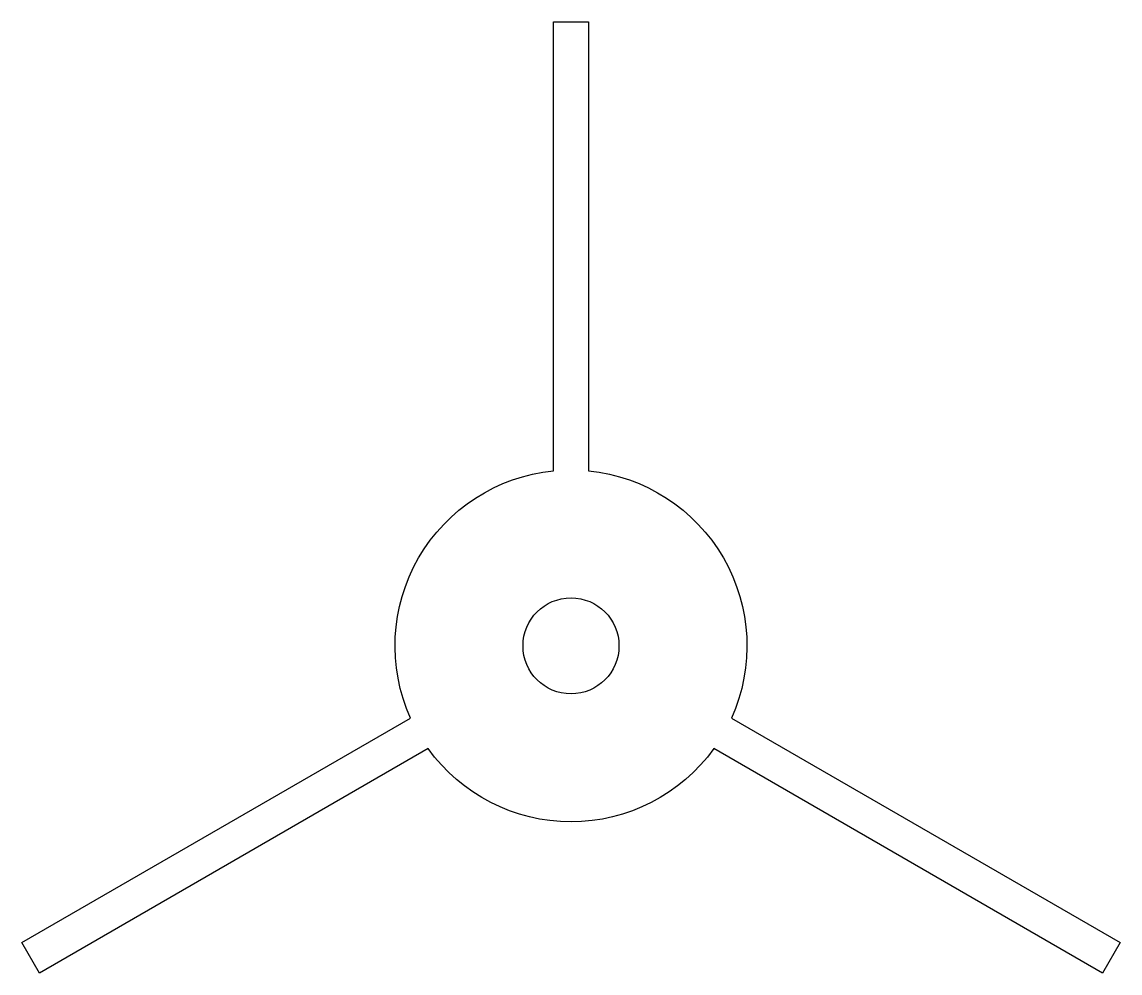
# Model space of a CAD drawing. Extents: x -172 to 172, y -102 to 195.
import ezdxf

# ---------------------------------------------------------------- set-up
doc = ezdxf.new("R2010")
doc.units = 0
doc.layers.get('0').update_dxf_attribs({"linetype": 'continuous'})

# ---------------------------------------------------------------- blocks, each defined once
blk = doc.blocks.new('SKETCH')
at = {"color": 7}
blk.add_lwpolyline([(5.5, 54.72, -0.512396), (50.14, -22.6), (171.62, -92.74), (166.12, -102.26), (44.64, -32.13, -0.512396), (-44.64, -32.13), (-166.12, -102.26), (-171.62, -92.74), (-50.14, -22.6, -0.512396), (-5.5, 54.72), (-5.5, 195), (5.5, 195)], format="xyb", close=True, dxfattribs=at)
blk.add_circle((0, 0), 15, dxfattribs=at)

msp = doc.modelspace()

# ---------------------------------------------------------------- block references
at = {"color": 7}
msp.add_blockref('SKETCH', (0, 0), dxfattribs=at)

doc.saveas('drawing.dxf')
